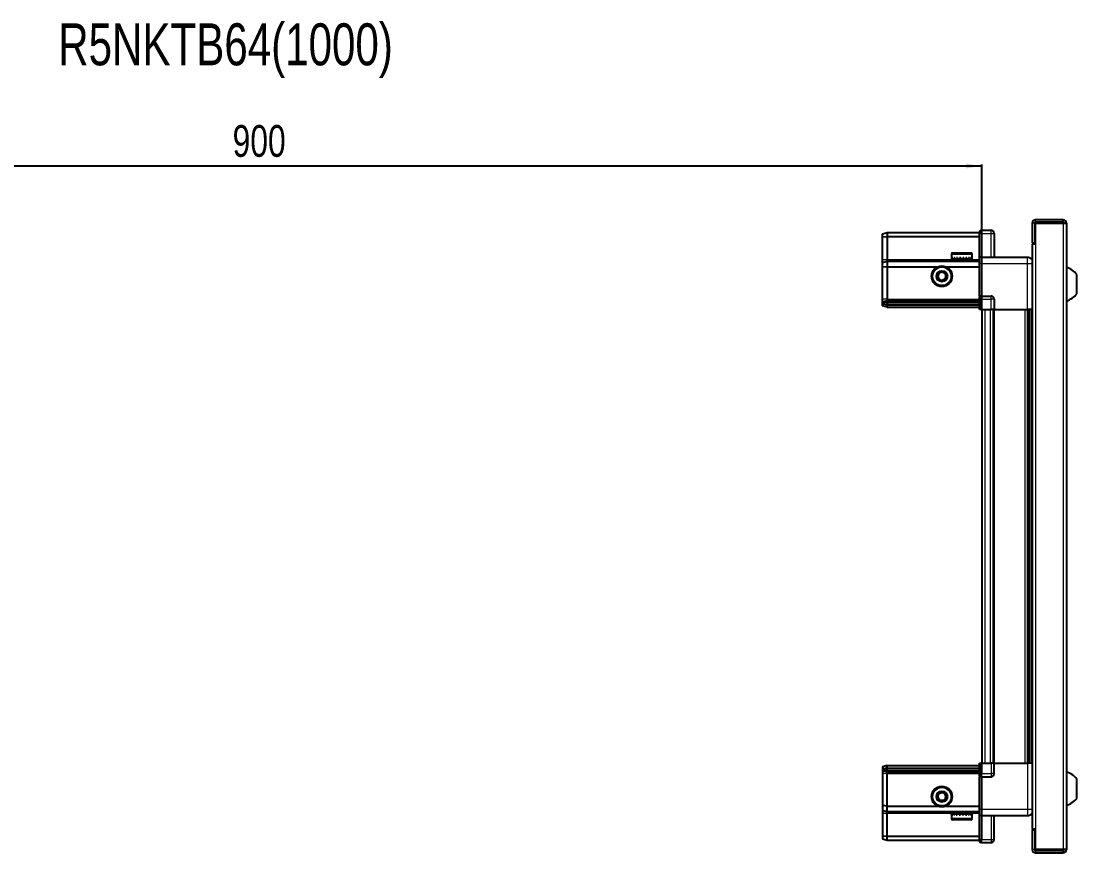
# Model space of a CAD drawing. Header units: millimetres. Extents: x 899 to 3456, y 184 to 1819.
# Drawn here: x 2057 to 2722, y 1294 to 1819 of the extents above; entities that cross this region are included whole.
import ezdxf

# ---------------------------------------------------------------- set-up
doc = ezdxf.new("R2010")
doc.units = ezdxf.units.MM
doc.layers.add('FORMAT', color=7, linetype='Continuous')
doc.styles.add('SLDTEXTSTYLE0', font='TXT', dxfattribs={"width": 0.75})
doc.dimstyles.new('SLDDIMSTYLE0', dxfattribs={"dimtxt": 20, "dimasz": 10, "dimexe": 0, "dimexo": 0.0625, "dimgap": 5, "dimtad": 2, "dimdec": 1, "dimrnd": 1e-09, "dimzin": 12, "dimdsep": 46, "dimtxsty": 'SLDTEXTSTYLE0', "dimsah": 1, "dimcen": 0.09, "dimadec": 0, "dimazin": 3, "dimtfac": 1, "dimtofl": 0, "dimtmove": 0, "dimatfit": 3, "dimfxl": 0, "dimfrac": 2, "dimtolj": 1, "dimtzin": 12, "dimarcsym": 0})

# ---------------------------------------------------------------- blocks, each defined once
blk = doc.blocks.new('_D_4')
at = {"layer": 'FORMAT'}
for p, q in [((1762.2, 1636.94), (1762.2, 1728.43)), ((1762.2, 1727.43), (2662.2, 1727.43)), ((2662.2, 1636.94), (2662.2, 1728.43))]:
    blk.add_line(p, q, dxfattribs=at)
for points in [[(1762.2, 1727.43), (1772.2, 1725.9), (1772.2, 1728.97)], [(2662.2, 1727.43), (2652.2, 1728.97), (2652.2, 1725.9)]]:
    blk.add_solid(points, dxfattribs=at)
at = {"layer": 'FORMAT', "insert": (2190.03, 1753.22), "char_height": 20, "attachment_point": 1, "style": 'SLDTEXTSTYLE0'}
blk.add_mtext('900', dxfattribs=at)

msp = doc.modelspace()

# ---------------------------------------------------------------- linework, layer by layer
at = {"color": 7, "linetype": 'Continuous', "lineweight": 25}
for p, q in [((2694.05, 1691.33), (2694.05, 1678.93)), ((2695.55, 1691.33), (2695.55, 1678.93)), ((2696.05, 1678.43), (2696.05, 1691.33)), ((2696.05, 1691.33), (2713.45, 1691.33)), ((2713.45, 1693.43), (2696.15, 1693.43)), ((2713.45, 1691.93), (2696.15, 1691.93)), ((2713.45, 1691.93), (2713.45, 1693.43)), ((2713.45, 1691.33), (2715.55, 1691.33)), ((2715.55, 1691.33), (2715.55, 1296.53)), ((2599.55, 1684.63), (2602.55, 1685.43)), ((2599.55, 1682.78), (2599.55, 1684.63)), ((2602.55, 1685.43), (2602.55, 1682.93)), ((2602.55, 1685.43), (2660.85, 1685.43)), ((2661.71, 1686.93), (2660.85, 1686.43)), ((2661.71, 1686.93), (2660.85, 1686.43)), ((2660.85, 1686.43), (2660.85, 1684.93)), ((2660.85, 1670.13), (2660.85, 1684.93)), ((2662.05, 1686.93), (2661.71, 1686.93)), ((2662.05, 1686.93), (2661.71, 1686.93)), ((2662.05, 1684.93), (2662.05, 1686.93)), ((2662.05, 1686.93), (2662.05, 1686.93)), ((2662.05, 1686.93), (2668.05, 1686.93)), ((2662.05, 1684.93), (2662.05, 1670.13)), ((2670.05, 1684.93), (2670.05, 1669.93)), ((2599.55, 1682.78), (2602.55, 1682.93)), ((2599.55, 1668.43), (2599.55, 1682.78)), ((2602.55, 1682.93), (2602.55, 1668.43)), ((2602.55, 1682.93), (2660.85, 1682.93)), ((2693.95, 1678.43), (2693.95, 1309.43)), ((2693.95, 1678.43), (2696.05, 1678.43)), ((2694.05, 1678.93), (2695.55, 1678.93)), ((2643.05, 1671.83), (2643.05, 1668.93)), ((2643.85, 1672.63), (2655.25, 1672.63)), ((2656.05, 1668.93), (2656.05, 1671.83)), ((2599.55, 1666.63), (2599.55, 1668.43)), ((2599.55, 1666.63), (2602.55, 1667.43)), ((2599.55, 1663.6), (2599.55, 1666.63)), ((2602.55, 1663.93), (2599.55, 1663.6)), ((2599.55, 1643.43), (2599.55, 1663.6)), ((2602.55, 1668.43), (2602.55, 1667.43)), ((2602.55, 1667.43), (2602.55, 1663.93)), ((2602.55, 1667.43), (2660.85, 1667.43)), ((2602.55, 1663.93), (2602.55, 1643.43)), ((2602.55, 1663.93), (2634.55, 1663.93)), ((2639.55, 1663.93), (2660.85, 1663.93)), ((2643.05, 1668.93), (2643.09, 1668.93)), ((2643.21, 1669.43), (2643.09, 1669.43)), ((2643.09, 1669.43), (2643.09, 1668.93)), ((2643.09, 1668.93), (2643.21, 1668.93)), ((2643.21, 1669.43), (2643.21, 1668.93)), ((2643.21, 1668.93), (2643.62, 1668.93)), ((2643.96, 1669.43), (2643.62, 1669.43)), ((2643.62, 1669.43), (2643.62, 1668.93)), ((2643.62, 1668.93), (2643.96, 1668.93)), ((2643.96, 1669.43), (2643.96, 1668.93)), ((2643.96, 1668.93), (2644.73, 1668.93)), ((2645.25, 1669.43), (2644.73, 1669.43)), ((2644.73, 1669.43), (2644.73, 1668.93)), ((2644.73, 1668.93), (2645.25, 1668.93)), ((2645.15, 1668.93), (2645.15, 1668.83)), ((2645.15, 1668.83), (2653.95, 1668.83)), ((2645.25, 1669.43), (2645.25, 1668.93)), ((2645.25, 1668.93), (2646.31, 1668.93)), ((2645.55, 1668.43), (2646.24, 1667.95)), ((2645.55, 1668.43), (2653.55, 1668.43)), ((2646.24, 1667.95), (2645.55, 1667.47)), ((2645.55, 1667.47), (2645.55, 1667.43)), ((2645.55, 1667.47), (2653.55, 1667.47)), ((2646.24, 1667.95), (2652.86, 1667.95)), ((2646.97, 1669.43), (2646.31, 1669.43)), ((2646.31, 1669.43), (2646.31, 1668.93)), ((2646.31, 1668.93), (2646.97, 1668.93)), ((2646.97, 1669.43), (2646.97, 1668.93)), ((2646.97, 1668.93), (2648.21, 1668.93)), ((2648.94, 1669.43), (2648.21, 1669.43)), ((2648.21, 1669.43), (2648.21, 1668.93)), ((2648.21, 1668.93), (2648.64, 1668.93)), ((2648.64, 1669.43), (2648.64, 1668.93)), ((2648.94, 1669.43), (2648.94, 1668.93)), ((2648.94, 1668.93), (2650.24, 1668.93)), ((2650.97, 1669.43), (2650.24, 1669.43)), ((2650.24, 1669.43), (2650.24, 1668.93)), ((2650.51, 1669.43), (2650.51, 1668.93)), ((2650.51, 1668.93), (2650.97, 1668.93)), ((2650.97, 1669.43), (2650.97, 1668.93)), ((2650.97, 1668.93), (2652.2, 1668.93)), ((2652.86, 1669.43), (2652.2, 1669.43)), ((2652.2, 1669.43), (2652.2, 1668.93)), ((2652.2, 1668.93), (2652.86, 1668.93)), ((2652.86, 1669.43), (2652.86, 1668.93)), ((2652.86, 1668.93), (2653.91, 1668.93)), ((2652.86, 1667.95), (2653.55, 1668.43)), ((2653.55, 1667.47), (2652.86, 1667.95)), ((2653.55, 1667.43), (2653.55, 1667.47)), ((2654.43, 1669.43), (2653.91, 1669.43)), ((2653.91, 1669.43), (2653.91, 1668.93)), ((2653.91, 1668.93), (2654.43, 1668.93)), ((2653.95, 1668.83), (2653.95, 1668.93)), ((2654.43, 1669.43), (2654.43, 1668.93)), ((2654.43, 1668.93), (2655.18, 1668.93)), ((2655.52, 1669.43), (2655.18, 1669.43)), ((2655.18, 1669.43), (2655.18, 1668.93)), ((2655.18, 1668.93), (2655.52, 1668.93)), ((2655.52, 1669.43), (2655.52, 1668.93)), ((2655.52, 1668.93), (2655.91, 1668.93)), ((2656.02, 1669.43), (2655.91, 1669.43)), ((2655.91, 1669.43), (2655.91, 1668.93)), ((2655.91, 1668.93), (2656.02, 1668.93)), ((2656.02, 1669.43), (2656.02, 1668.93)), ((2656.02, 1668.93), (2656.05, 1668.93)), ((2660.85, 1669.93), (2660.85, 1670.13)), ((2662.05, 1669.93), (2660.85, 1669.93)), ((2660.85, 1665.93), (2660.85, 1669.93)), ((2660.85, 1645.63), (2660.85, 1665.93)), ((2662.05, 1670.13), (2662.05, 1669.93)), ((2662.05, 1669.93), (2662.05, 1665.93)), ((2662.05, 1669.93), (2691.05, 1669.93)), ((2662.05, 1665.93), (2662.05, 1645.63)), ((2722.15, 1646.93), (2722.15, 1658.93)), ((2660.85, 1645.43), (2660.85, 1645.63)), ((2662.05, 1645.43), (2660.85, 1645.43)), ((2660.85, 1645.43), (2660.85, 1644.76)), ((2660.85, 1636.93), (2660.85, 1644.76)), ((2662.05, 1645.63), (2662.05, 1645.43)), ((2662.05, 1643.43), (2662.05, 1645.43)), ((2662.05, 1643.43), (2662.05, 1645.43)), ((2662.05, 1645.43), (2668.05, 1645.43)), ((2599.55, 1641.63), (2599.55, 1643.43)), ((2602.55, 1642.43), (2599.55, 1641.63)), ((2599.55, 1640.89), (2599.55, 1641.63)), ((2602.55, 1641.43), (2599.55, 1640.89)), ((2599.55, 1640.39), (2599.55, 1640.89)), ((2599.55, 1639.24), (2599.55, 1640.39)), ((2602.55, 1639.93), (2599.55, 1640.39)), ((2602.55, 1638.43), (2599.55, 1639.24)), ((2602.55, 1643.43), (2602.55, 1642.43)), ((2602.55, 1642.43), (2602.55, 1641.43)), ((2602.55, 1642.43), (2660.85, 1642.43)), ((2602.55, 1641.43), (2660.85, 1641.43)), ((2602.55, 1641.43), (2602.55, 1639.93)), ((2602.55, 1639.93), (2602.55, 1638.43)), ((2602.55, 1639.93), (2660.85, 1639.93)), ((2602.55, 1638.43), (2660.85, 1638.43)), ((2661.71, 1636.93), (2660.85, 1636.93)), ((2661.71, 1643.43), (2661.71, 1636.93)), ((2662.05, 1636.93), (2661.71, 1636.93)), ((2662.05, 1643.43), (2662.05, 1636.93)), ((2662.05, 1636.93), (2668.05, 1636.93)), ((2662.2, 1636.93), (2662.2, 1350.93)), ((2670.05, 1636.93), (2668.05, 1636.93)), ((2669.4, 1636.93), (2669.4, 1350.93)), ((2670.05, 1643.43), (2670.05, 1636.93)), ((2670.05, 1636.93), (2691.05, 1636.93)), ((2692.07, 1350.93), (2692.07, 1636.93)), ((2692.11, 1350.93), (2692.11, 1636.93)), ((2693.9, 1636.93), (2693.9, 1350.93)), ((2660.85, 1343.11), (2660.85, 1350.93)), ((2660.85, 1350.93), (2661.71, 1350.93)), ((2661.71, 1350.93), (2661.71, 1350.93)), ((2661.71, 1350.93), (2661.71, 1344.43)), ((2662.05, 1350.93), (2661.71, 1350.93)), ((2662.05, 1350.93), (2662.05, 1344.43)), ((2662.05, 1350.93), (2662.05, 1350.93)), ((2662.05, 1350.93), (2668.05, 1350.93)), ((2662.05, 1350.93), (2662.05, 1344.43)), ((2670.05, 1350.93), (2668.05, 1350.93)), ((2670.05, 1344.43), (2670.05, 1350.93)), ((2670.05, 1350.93), (2691.05, 1350.93)), ((2602.55, 1349.43), (2599.55, 1348.63)), ((2599.55, 1348.63), (2599.55, 1347.48)), ((2602.55, 1347.93), (2599.55, 1347.48)), ((2599.55, 1347.48), (2599.55, 1346.98)), ((2602.55, 1346.43), (2599.55, 1346.98)), ((2599.55, 1346.98), (2599.55, 1346.24)), ((2602.55, 1345.43), (2599.55, 1346.24)), ((2599.55, 1346.24), (2599.55, 1344.43)), ((2599.55, 1344.43), (2599.55, 1324.27)), ((2602.55, 1347.93), (2602.55, 1349.43)), ((2602.55, 1349.43), (2660.85, 1349.43)), ((2602.55, 1346.43), (2602.55, 1347.93)), ((2602.55, 1347.93), (2660.85, 1347.93)), ((2602.55, 1346.43), (2660.85, 1346.43)), ((2602.55, 1345.43), (2602.55, 1346.43)), ((2602.55, 1345.43), (2660.85, 1345.43)), ((2602.55, 1344.43), (2602.55, 1345.43)), ((2602.55, 1323.93), (2602.55, 1344.43)), ((2662.05, 1342.43), (2662.05, 1344.43)), ((2660.85, 1343.11), (2660.85, 1342.43)), ((2662.05, 1342.43), (2660.85, 1342.43)), ((2660.85, 1342.23), (2660.85, 1342.43)), ((2660.85, 1321.93), (2660.85, 1342.23)), ((2662.05, 1342.43), (2662.05, 1342.23)), ((2662.05, 1342.43), (2668.05, 1342.43)), ((2662.05, 1342.23), (2662.05, 1321.93)), ((2722.15, 1328.93), (2722.15, 1340.93)), ((2602.55, 1323.93), (2599.55, 1324.27)), ((2599.55, 1324.27), (2599.55, 1321.24)), ((2599.55, 1321.24), (2602.55, 1320.43)), ((2599.55, 1321.24), (2599.55, 1319.43)), ((2599.55, 1319.43), (2599.55, 1305.09)), ((2602.55, 1323.93), (2634.55, 1323.93)), ((2602.55, 1320.43), (2602.55, 1323.93)), ((2602.55, 1320.43), (2660.85, 1320.43)), ((2602.55, 1319.43), (2602.55, 1320.43)), ((2602.55, 1304.93), (2602.55, 1319.43)), ((2639.55, 1323.93), (2660.85, 1323.93)), ((2643.05, 1318.93), (2643.05, 1316.03)), ((2643.07, 1318.93), (2643.05, 1318.93)), ((2643.07, 1318.43), (2643.07, 1318.93)), ((2643.16, 1318.93), (2643.07, 1318.93)), ((2643.07, 1318.43), (2643.16, 1318.43)), ((2643.16, 1318.43), (2643.16, 1318.93)), ((2643.54, 1318.93), (2643.16, 1318.93)), ((2643.54, 1318.43), (2643.54, 1318.93)), ((2643.86, 1318.93), (2643.54, 1318.93)), ((2643.54, 1318.43), (2643.86, 1318.43)), ((2643.86, 1318.43), (2643.86, 1318.93)), ((2644.59, 1318.93), (2643.86, 1318.93)), ((2644.59, 1318.43), (2644.59, 1318.93)), ((2645.1, 1318.93), (2644.59, 1318.93)), ((2644.59, 1318.43), (2645.1, 1318.43)), ((2645.1, 1318.43), (2645.1, 1318.93)), ((2646.14, 1318.93), (2645.1, 1318.93)), ((2645.15, 1319.03), (2645.15, 1318.93)), ((2653.95, 1319.03), (2645.15, 1319.03)), ((2645.55, 1320.43), (2645.55, 1320.4)), ((2645.55, 1320.4), (2646.24, 1319.92)), ((2653.55, 1320.4), (2645.55, 1320.4)), ((2646.24, 1319.92), (2645.55, 1319.43)), ((2653.55, 1319.43), (2645.55, 1319.43)), ((2646.14, 1318.43), (2646.14, 1318.93)), ((2646.79, 1318.93), (2646.14, 1318.93)), ((2646.14, 1318.43), (2646.79, 1318.43)), ((2652.86, 1319.92), (2646.24, 1319.92)), ((2646.79, 1318.43), (2646.79, 1318.93)), ((2648.01, 1318.93), (2646.79, 1318.93)), ((2648.01, 1318.43), (2648.01, 1318.93)), ((2648.51, 1318.93), (2648.01, 1318.93)), ((2648.01, 1318.43), (2648.74, 1318.43)), ((2648.51, 1318.43), (2648.51, 1318.93)), ((2648.74, 1318.43), (2648.74, 1318.93)), ((2650.04, 1318.93), (2648.74, 1318.93)), ((2650.04, 1318.43), (2650.04, 1318.93)), ((2650.04, 1318.43), (2650.77, 1318.43)), ((2650.38, 1318.43), (2650.38, 1318.93)), ((2650.77, 1318.93), (2650.38, 1318.93)), ((2650.77, 1318.43), (2650.77, 1318.93)), ((2652.02, 1318.93), (2650.77, 1318.93)), ((2652.02, 1318.43), (2652.02, 1318.93)), ((2652.69, 1318.93), (2652.02, 1318.93)), ((2652.02, 1318.43), (2652.69, 1318.43)), ((2652.69, 1318.43), (2652.69, 1318.93)), ((2653.76, 1318.93), (2652.69, 1318.93)), ((2652.86, 1319.92), (2653.55, 1320.4)), ((2653.55, 1319.43), (2652.86, 1319.92)), ((2653.55, 1320.4), (2653.55, 1320.43)), ((2653.76, 1318.43), (2653.76, 1318.93)), ((2654.29, 1318.93), (2653.76, 1318.93)), ((2653.76, 1318.43), (2654.29, 1318.43)), ((2653.95, 1318.93), (2653.95, 1319.03)), ((2654.29, 1318.43), (2654.29, 1318.93)), ((2655.08, 1318.93), (2654.29, 1318.93)), ((2655.08, 1318.43), (2655.08, 1318.93)), ((2655.43, 1318.93), (2655.08, 1318.93)), ((2655.08, 1318.43), (2655.43, 1318.43)), ((2655.43, 1318.43), (2655.43, 1318.93)), ((2655.86, 1318.93), (2655.43, 1318.93)), ((2655.86, 1318.43), (2655.86, 1318.93)), ((2656, 1318.93), (2655.86, 1318.93)), ((2655.86, 1318.43), (2656, 1318.43)), ((2656, 1318.43), (2656, 1318.93)), ((2656.05, 1318.93), (2656, 1318.93)), ((2656.05, 1316.03), (2656.05, 1318.93)), ((2660.85, 1317.93), (2660.85, 1321.93)), ((2662.05, 1317.93), (2660.85, 1317.93)), ((2660.85, 1317.73), (2660.85, 1317.93)), ((2660.85, 1302.93), (2660.85, 1317.73)), ((2662.05, 1321.93), (2662.05, 1317.93)), ((2662.05, 1317.93), (2662.05, 1317.73)), ((2662.05, 1317.93), (2691.05, 1317.93)), ((2662.05, 1317.73), (2662.05, 1302.93)), ((2662.05, 1317.73), (2662.05, 1302.93)), ((2670.05, 1302.93), (2670.05, 1317.93)), ((2655.25, 1315.23), (2643.85, 1315.23)), ((2599.55, 1305.09), (2602.55, 1304.93)), ((2599.55, 1305.09), (2599.55, 1303.24)), ((2602.55, 1304.93), (2660.85, 1304.93)), ((2602.55, 1302.43), (2602.55, 1304.93)), ((2696.05, 1309.43), (2693.95, 1309.43)), ((2694.05, 1308.93), (2695.55, 1308.93)), ((2694.05, 1308.93), (2694.05, 1296.53)), ((2695.55, 1308.93), (2695.55, 1296.53)), ((2696.05, 1296.53), (2696.05, 1309.43)), ((2599.55, 1303.24), (2602.55, 1302.43)), ((2602.55, 1302.43), (2660.85, 1302.43)), ((2660.85, 1302.93), (2660.85, 1301.43)), ((2660.85, 1301.43), (2661.71, 1300.93)), ((2662.05, 1300.93), (2661.71, 1300.93)), ((2662.05, 1300.93), (2662.05, 1302.93)), ((2662.05, 1300.93), (2668.05, 1300.93)), ((2713.45, 1296.53), (2696.05, 1296.53)), ((2696.15, 1295.93), (2713.45, 1295.93)), ((2696.15, 1294.43), (2713.45, 1294.43)), ((2715.55, 1296.53), (2713.45, 1296.53)), ((2713.45, 1295.93), (2713.45, 1294.43))]:
    msp.add_line(p, q, dxfattribs=at)
at = {"color": 8, "linetype": 'Continuous', "lineweight": 18}
for p, q in [((2695.55, 1691.33), (2694.05, 1691.33)), ((2696.15, 1691.93), (2696.15, 1693.43)), ((2713.45, 1691.33), (2713.45, 1296.53)), ((2662.05, 1684.93), (2660.85, 1684.93)), ((2662.05, 1684.93), (2668.05, 1684.93)), ((2668.05, 1684.93), (2668.05, 1686.93)), ((2668.05, 1684.93), (2670.05, 1684.93)), ((2668.05, 1669.93), (2668.05, 1684.93)), ((2696.05, 1678.43), (2696.05, 1309.43)), ((2643.05, 1671.83), (2656.05, 1671.83)), ((2599.55, 1668.43), (2602.55, 1668.43)), ((2602.55, 1668.43), (2645.55, 1668.43)), ((2653.55, 1668.43), (2660.85, 1668.43)), ((2660.85, 1670.13), (2662.05, 1670.13)), ((2662.05, 1665.93), (2660.85, 1665.93)), ((2662.05, 1665.93), (2691.05, 1665.93)), ((2691.05, 1636.93), (2691.05, 1665.93)), ((2660.85, 1645.63), (2662.05, 1645.63)), ((2668.05, 1643.43), (2668.05, 1645.43)), ((2602.55, 1643.43), (2599.55, 1643.43)), ((2602.55, 1643.43), (2660.85, 1643.43)), ((2662.05, 1643.43), (2661.71, 1643.43)), ((2662.05, 1643.43), (2668.05, 1643.43)), ((2664.2, 1636.93), (2664.2, 1350.93)), ((2667.4, 1636.93), (2667.4, 1350.93)), ((2668.05, 1636.93), (2668.05, 1643.43)), ((2670.05, 1643.43), (2668.05, 1643.43)), ((2670.05, 1636.93), (2670.05, 1350.93)), ((2689.45, 1350.93), (2689.45, 1636.93)), ((2690.86, 1636.93), (2690.86, 1350.93)), ((2693.31, 1350.93), (2693.31, 1636.93)), ((2662.05, 1350.93), (2661.71, 1350.93)), ((2668.05, 1350.93), (2668.05, 1344.43)), ((2691.05, 1350.93), (2691.05, 1321.93)), ((2602.55, 1344.43), (2599.55, 1344.43)), ((2602.55, 1344.43), (2660.85, 1344.43)), ((2662.05, 1344.43), (2661.71, 1344.43)), ((2662.05, 1344.43), (2668.05, 1344.43)), ((2670.05, 1344.43), (2668.05, 1344.43)), ((2668.05, 1344.43), (2668.05, 1342.43)), ((2662.05, 1342.23), (2660.85, 1342.23)), ((2599.55, 1319.43), (2602.55, 1319.43)), ((2602.55, 1319.43), (2645.55, 1319.43)), ((2653.55, 1319.43), (2660.85, 1319.43)), ((2662.05, 1321.93), (2660.85, 1321.93)), ((2662.05, 1317.73), (2660.85, 1317.73)), ((2662.05, 1321.93), (2691.05, 1321.93)), ((2668.05, 1317.93), (2668.05, 1302.93)), ((2656.05, 1316.03), (2643.05, 1316.03)), ((2662.05, 1302.93), (2660.85, 1302.93)), ((2662.05, 1302.93), (2668.05, 1302.93)), ((2668.05, 1302.93), (2670.05, 1302.93)), ((2668.05, 1302.93), (2668.05, 1300.93)), ((2695.55, 1296.53), (2694.05, 1296.53)), ((2696.15, 1295.93), (2696.15, 1294.43))]:
    msp.add_line(p, q, dxfattribs=at)
at = {"color": 7, "linetype": 'Continuous', "lineweight": 25}
for centre, radius in [((2637.05, 1657.93), 6.5), ((2637.05, 1657.93), 3.46), ((2637.05, 1329.93), 6.5), ((2637.05, 1329.93), 3.46)]:
    msp.add_circle(centre, radius, dxfattribs=at)
at = {"color": 8, "linetype": 'Continuous', "lineweight": 18}
for centre in [(2637.05, 1657.93), (2637.05, 1329.93)]:
    msp.add_circle(centre, 5.7, dxfattribs=at)
at = {"color": 7, "linetype": 'Continuous', "lineweight": 25}
for centre, radius, start, end in [((2696.15, 1691.33), 2.1, 90, 180), ((2696.15, 1691.33), 0.6, 90, 180), ((2713.45, 1691.33), 2.1, 0, 90), ((2713.45, 1691.33), 0.6, 0, 90), ((2668.05, 1684.93), 2, 0, 90), ((2643.85, 1671.83), 0.8, 90, 180), ((2655.25, 1671.83), 0.8, 0, 90), ((2645.15, 1668.43), 0.4, 0, 90), ((2653.95, 1668.43), 0.4, 90, 180), ((2637.05, 1657.93), 2.5, 120.74103, 180.74103), ((2637.05, 1657.93), 2.5, 180.74103, 240.74103), ((2637.05, 1657.93), 2.5, 60.74103, 120.74103), ((2637.05, 1657.93), 2.5, 0.74103, 60.74103), ((2637.05, 1657.93), 2.5, 300.74103, 0.74103), ((2712.52, 1651.91), 11.91, 36.1266, 75.29965), ((2637.05, 1657.93), 2.5, 240.74103, 300.74103), ((2668.05, 1643.43), 2, 0, 90), ((2712.52, 1653.96), 11.91, 284.70035, 323.8734), ((2668.05, 1344.43), 2, 270, 0), ((2712.52, 1333.91), 11.91, 36.1266, 75.29965), ((2637.05, 1329.93), 2.5, 155.91157, 215.91157), ((2637.05, 1329.93), 2.5, 95.91157, 155.91157), ((2637.05, 1329.93), 2.5, 35.91157, 95.91157), ((2637.05, 1329.93), 2.5, 335.91157, 35.91157), ((2637.05, 1329.93), 2.5, 215.91157, 275.91157), ((2637.05, 1329.93), 2.5, 275.91157, 335.91157), ((2712.52, 1335.96), 11.91, 284.70035, 323.8734), ((2645.15, 1319.43), 0.4, 270, 0), ((2653.95, 1319.43), 0.4, 180, 270), ((2643.85, 1316.03), 0.8, 180, 270), ((2655.25, 1316.03), 0.8, 270, 0), ((2668.05, 1302.93), 2, 270, 0), ((2696.15, 1296.53), 2.1, 180, 270), ((2696.15, 1296.53), 0.6, 180, 270), ((2713.45, 1296.53), 0.6, 270, 0), ((2713.45, 1296.53), 2.1, 270, 0)]:
    msp.add_arc(centre, radius, start, end, dxfattribs=at)
for centre, start_param, end_param in [((2658.25, 1643.43), 0, 0.722734), ((2658.25, 1344.43), 5.560451, 6.283185)]:
    msp.add_ellipse(centre, major_axis=(3.46, 0), ratio=0.57735, start_param=start_param, end_param=end_param, dxfattribs=at)
for points, knots in [([(2691.05, 1669.93), (2691.49, 1669.89), (2692.17, 1669.82), (2692.98, 1669.38), (2693.53, 1668.94), (2693.81, 1668.57), (2693.95, 1668.39)], [0, 0, 0, 0, 0.384298, 0.591173, 0.802437, 1, 1, 1, 1]), ([(2634.53, 1659.34), (2634.97, 1659.61), (2635.8, 1660.1), (2636.63, 1660.59), (2637.01, 1660.82)], [0, 0, 0, 0, 0.5346859, 1, 1, 1, 1]), ([(2634.57, 1656.46), (2634.57, 1656.58), (2634.56, 1657.18), (2634.54, 1658.18), (2634.53, 1659), (2634.53, 1659.34)], [0, 0, 0, 0, 0.133125, 0.637099, 1, 1, 1, 1]), ([(2637.01, 1660.82), (2637.46, 1660.57), (2638.3, 1660.1), (2639.14, 1659.63), (2639.53, 1659.41)], [0, 0, 0, 0, 0.534686, 1, 1, 1, 1]), ([(2639.53, 1659.41), (2639.53, 1659.06), (2639.54, 1658.24), (2639.56, 1657.25), (2639.57, 1656.65), (2639.57, 1656.52)], [0, 0, 0, 0, 0.362901, 0.866875, 1, 1, 1, 1]), ([(2637.09, 1655.05), (2636.64, 1655.3), (2635.79, 1655.77), (2634.96, 1656.24), (2634.57, 1656.46)], [0, 0, 0, 0, 0.534686, 1, 1, 1, 1]), ([(2639.57, 1656.52), (2639.12, 1656.26), (2638.29, 1655.77), (2637.47, 1655.28), (2637.09, 1655.05)], [0, 0, 0, 0, 0.534686, 1, 1, 1, 1]), ([(2693.9, 1636.93), (2693.86, 1636.93), (2693.64, 1636.93), (2692.92, 1636.93), (2691.96, 1636.93), (2691.31, 1636.93), (2691.05, 1636.93)], [0, 0, 0, 0, 0.071707, 0.420979, 0.770251, 1, 1, 1, 1]), ([(2693.9, 1350.93), (2693.86, 1350.93), (2693.64, 1350.93), (2692.92, 1350.93), (2691.96, 1350.93), (2691.31, 1350.93), (2691.05, 1350.93)], [0, 0, 0, 0, 0.0717073, 0.4209791, 0.7702508, 1, 1, 1, 1]), ([(2634.18, 1329.64), (2634.39, 1330.11), (2634.78, 1330.99), (2635.17, 1331.86), (2635.36, 1332.27)], [0, 0, 0, 0, 0.534686, 1, 1, 1, 1]), ([(2635.36, 1332.27), (2635.7, 1332.31), (2636.52, 1332.39), (2637.51, 1332.49), (2638.1, 1332.56), (2638.23, 1332.57)], [0, 0, 0, 0, 0.362901, 0.866875, 1, 1, 1, 1]), ([(2638.23, 1332.57), (2638.53, 1332.15), (2639.09, 1331.37), (2639.66, 1330.59), (2639.92, 1330.23)], [0, 0, 0, 0, 0.534686, 1, 1, 1, 1]), ([(2635.87, 1327.3), (2635.57, 1327.72), (2635, 1328.5), (2634.44, 1329.27), (2634.18, 1329.64)], [0, 0, 0, 0, 0.534686, 1, 1, 1, 1]), ([(2638.74, 1327.6), (2638.62, 1327.58), (2638.02, 1327.52), (2637.03, 1327.42), (2636.21, 1327.33), (2635.87, 1327.3)], [0, 0, 0, 0, 0.133125, 0.637099, 1, 1, 1, 1]), ([(2639.92, 1330.23), (2639.71, 1329.76), (2639.32, 1328.88), (2638.92, 1328), (2638.74, 1327.6)], [0, 0, 0, 0, 0.534686, 1, 1, 1, 1]), ([(2691.05, 1317.93), (2691.49, 1317.98), (2692.17, 1318.05), (2692.98, 1318.49), (2693.53, 1318.93), (2693.81, 1319.3), (2693.95, 1319.48)], [0, 0, 0, 0, 0.384298, 0.591173, 0.802437, 1, 1, 1, 1])]:
    msp.add_open_spline(points, degree=3, knots=knots, dxfattribs=at)
at = {"color": 8, "linetype": 'Continuous', "lineweight": 18}
for points in [[(2691.05, 1665.93), (2691.05, 1666.46), (2691.05, 1667.51), (2691.05, 1668.83), (2691.05, 1669.75), (2691.05, 1669.87), (2691.05, 1669.93)], [(2691.05, 1321.93), (2691.05, 1321.41), (2691.05, 1320.36), (2691.05, 1319.04), (2691.05, 1318.11), (2691.05, 1317.99), (2691.05, 1317.93)]]:
    msp.add_open_spline(points, degree=3, dxfattribs=at)
for points, knots in [([(2691.05, 1665.93), (2691.49, 1665.93), (2692.17, 1665.93), (2692.98, 1665.93), (2693.53, 1665.93), (2693.81, 1665.93), (2693.95, 1665.93)], [0, 0, 0, 0, 0.384298, 0.591173, 0.802437, 1, 1, 1, 1]), ([(2691.05, 1321.93), (2691.49, 1321.93), (2692.17, 1321.93), (2692.98, 1321.93), (2693.53, 1321.93), (2693.81, 1321.93), (2693.95, 1321.93)], [0, 0, 0, 0, 0.3842982, 0.5911726, 0.8024372, 1, 1, 1, 1])]:
    msp.add_open_spline(points, degree=3, knots=knots, dxfattribs=at)

# ---------------------------------------------------------------- texts
at = {"layer": 'FORMAT', "insert": (2080.13, 1817.35), "char_height": 26.4583, "attachment_point": 1, "style": 'SLDTEXTSTYLE0'}
msp.add_mtext('R5NKTB64(1000)', dxfattribs=at)

# ---------------------------------------------------------------- dimensions: what is measured, and where the dimension line sits
at = {"layer": 'FORMAT'}
dim = msp.add_linear_dim(base=(2662.2, 1727.43), p1=(1762.2, 1636.93), p2=(2662.2, 1636.93), angle=0, dimstyle='SLDDIMSTYLE0', dxfattribs=at)
dim.commit()
dim.dimension.update_dxf_attribs({"geometry": '_D_4', "text_midpoint": (2212.2, 1727.43), "dimtype": 160})

doc.saveas('drawing.dxf')
